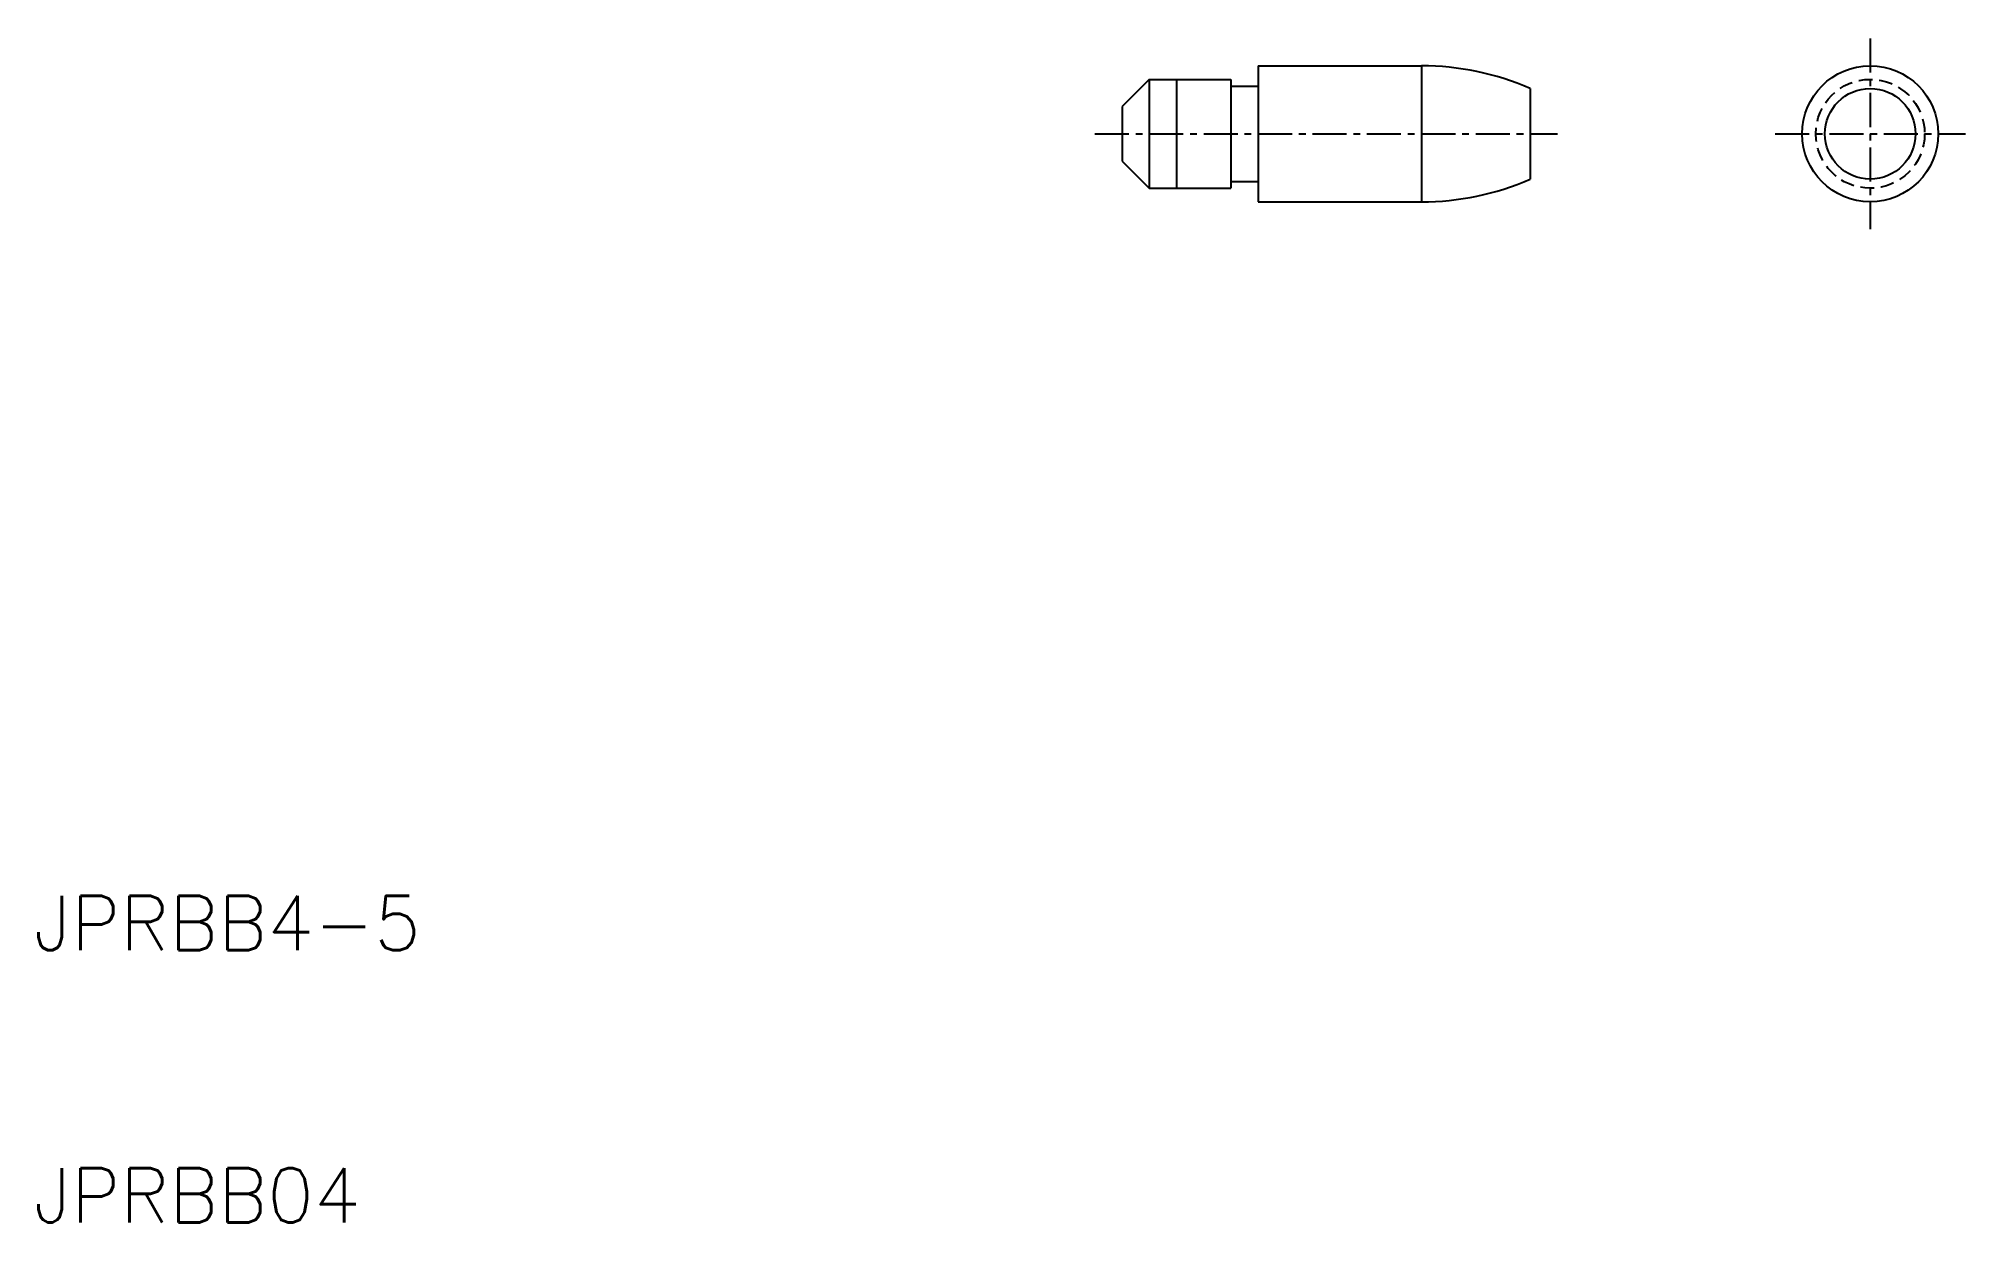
# Model space of a CAD drawing. Extents: x 10.2 to 81, y 10 to 53.5.
import ezdxf

# ---------------------------------------------------------------- set-up
doc = ezdxf.new("R2010")
doc.units = 0
doc.linetypes.add('CENTER', pattern=[2, 1.25, -0.25, 0.25, -0.25])
doc.linetypes.add('DASHED', pattern=[0.75, 0.5, -0.25])
doc.layers.get('0').update_dxf_attribs({"linetype": 'CONTINUOUS'})
doc.layers.add('CENTER', color=1, linetype='CENTER')
doc.styles.get("Standard").update_dxf_attribs({"font": 'txt.shx'})

msp = doc.modelspace()

# ---------------------------------------------------------------- linework, layer by layer
at = {"color": 7, "linetype": 'CONTINUOUS'}
for p, q in [((55, 52.5), (61, 52.5)), ((55, 52.5), (55, 47.5)), ((61, 52.5), (61, 47.5)), ((51, 52), (50, 51)), ((51, 52), (54, 52)), ((51, 52), (51, 48)), ((52, 52), (52, 48)), ((54, 52), (54, 48)), ((54, 51.75), (55, 51.75)), ((50, 51), (50, 49)), ((65, 51.665), (65, 48.335)), ((50, 49), (51, 48)), ((54, 48.25), (55, 48.25)), ((51, 48), (54, 48)), ((55, 47.5), (61, 47.5))]:
    msp.add_line(p, q, dxfattribs=at)
for radius in [2.5, 1.665]:
    msp.add_circle((77.5, 50), radius, dxfattribs=at)
at = {"color": 3, "linetype": 'DASHED'}
msp.add_circle((77.5, 50), 2, dxfattribs=at)
at = {"color": 7, "linetype": 'CONTINUOUS'}
for centre, start, end in [((61, 42.5), 66.42182, 90), ((61, 57.5), 270, 293.57818)]:
    msp.add_arc(centre, 10, start, end, dxfattribs=at)
at = {"layer": 'CENTER', "color": 1, "linetype": 'CENTER'}
for p, q in [((77.5, 53.5), (77.5, 46.5)), ((49, 50), (66, 50)), ((74, 50), (81, 50))]:
    msp.add_line(p, q, dxfattribs=at)

# ---------------------------------------------------------------- texts
at = {"color": 7, "linetype": 'CONTINUOUS'}
for s, p in [('JPRBB4-5', (10, 20)), ('JPRBB04', (10, 10))]:
    msp.add_text(s, height=2, dxfattribs=at).set_placement(p)

doc.saveas('drawing.dxf')
